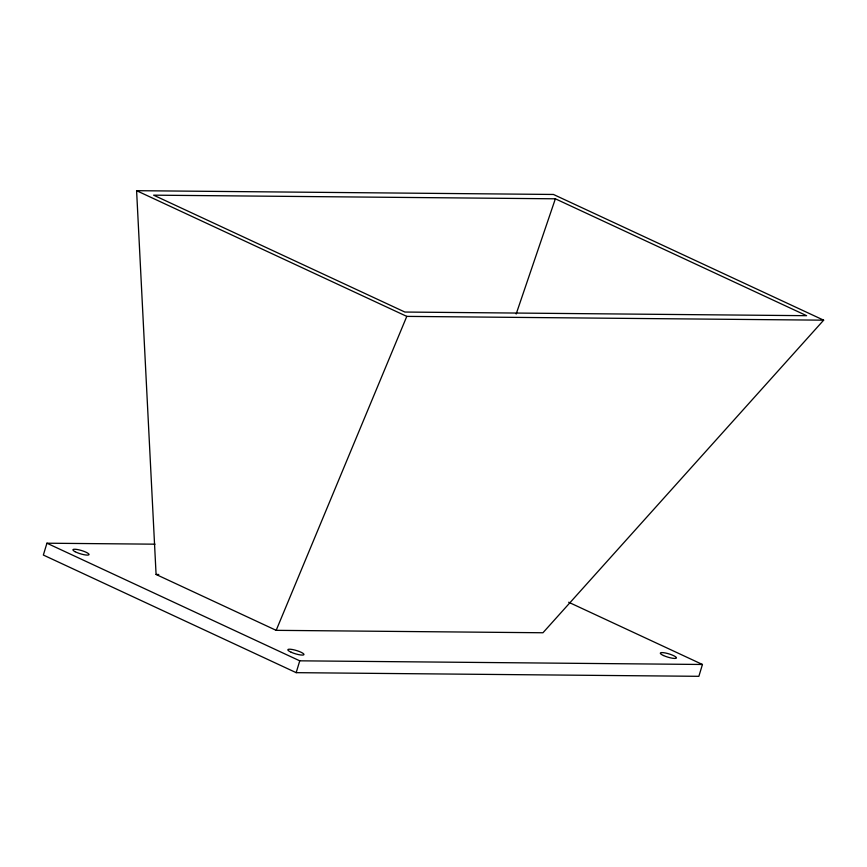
<?xml version="1.0" encoding="UTF-8"?>
<svg xmlns="http://www.w3.org/2000/svg" width="867" height="867" viewBox="0 0 867 867"><rect width="100%" height="100%" fill="white"/><g stroke="black" fill="none" stroke-linecap="round" stroke-linejoin="round"><path stroke-width="1.3" d="M155.03 544.183L46.926 543.208L43.35 555.043L296.178 672.662L698.867 676.314L702.443 664.48L568.665 602.24M296.178 672.662L299.754 660.827L702.443 664.48M516.168 314.017L555.368 198.803L806.613 315.686L404.867 312.044L153.622 195.162L555.368 198.803M276.172 630.342L406.796 316.39L823.65 320.172L542.959 632.758L276.172 630.342L156.082 574.463L136.596 190.686L553.439 194.457L823.65 320.172M156.082 574.463L158.791 574.496M136.596 190.686L406.796 316.39M46.926 543.208L299.754 660.827M663.483 655.528A8.421 1.723 16.8 0 0 676.401 658.053A8.421 1.723 16.8 0 0 665.271 652.959A8.421 1.723 16.8 0 0 663.483 655.528M291.225 652.266A8.421 1.723 16.8 0 0 303.938 654.628A8.421 1.723 16.8 0 0 292.504 649.535A8.421 1.723 16.8 0 0 291.225 652.266M75.104 551.705A8.421 1.723 16.8 0 0 88.727 554.913A8.421 1.723 16.8 0 0 79.125 549.884A8.421 1.723 16.8 0 0 75.104 551.705"/></g></svg>
